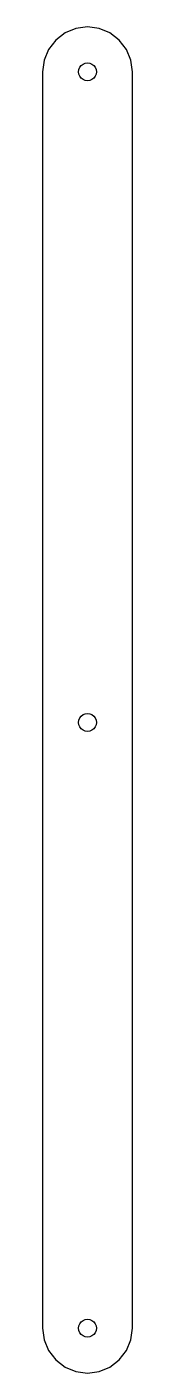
# Model space of a CAD drawing. Header units: metres. Extents: x 3582 to 3602, y 3670 to 3970.
import ezdxf

# ---------------------------------------------------------------- set-up
doc = ezdxf.new("R2010")
doc.units = ezdxf.units.M

msp = doc.modelspace()

# ---------------------------------------------------------------- linework, layer by layer
at = {"layer": 'Layer0'}
for points in [[(3582.1, 3962.31, 0), (3581.76, 3959.72, 0), (3581.76, 3679.72, 0), (3582.1, 3677.13, 0), (3583.1, 3674.72, 0), (3584.69, 3672.65, 0), (3586.76, 3671.06, 0), (3589.17, 3670.06, 0), (3591.76, 3669.72, 0), (3594.35, 3670.06, 0), (3596.76, 3671.06, 0), (3598.83, 3672.65, 0), (3600.42, 3674.72, 0), (3601.42, 3677.13, 0), (3601.76, 3679.72, 0), (3601.76, 3959.72, 0), (3601.42, 3962.31, 0), (3600.42, 3964.72, 0), (3598.83, 3966.79, 0), (3596.76, 3968.38, 0), (3594.35, 3969.38, 0), (3591.76, 3969.72, 0), (3589.17, 3969.38, 0), (3586.76, 3968.38, 0), (3584.69, 3966.79, 0), (3583.1, 3964.72, 0), (3582.1, 3962.31, 0)], [(3589.83, 3959.2, 0), (3589.76, 3959.72, 0), (3589.83, 3960.24, 0), (3590.03, 3960.72, 0), (3590.35, 3961.13, 0), (3590.76, 3961.45, 0), (3591.24, 3961.65, 0), (3591.76, 3961.72, 0), (3592.28, 3961.65, 0), (3592.76, 3961.45, 0), (3593.18, 3961.13, 0), (3593.49, 3960.72, 0), (3593.69, 3960.24, 0), (3593.76, 3959.72, 0), (3593.69, 3959.2, 0), (3593.49, 3958.72, 0), (3593.18, 3958.3, 0), (3592.76, 3957.99, 0), (3592.28, 3957.79, 0), (3591.76, 3957.72, 0), (3591.24, 3957.79, 0), (3590.76, 3957.99, 0), (3590.35, 3958.3, 0), (3590.03, 3958.72, 0), (3589.83, 3959.2, 0)], [(3589.83, 3814.2, 0), (3589.76, 3814.72, 0), (3589.83, 3815.24, 0), (3590.03, 3815.72, 0), (3590.35, 3816.13, 0), (3590.76, 3816.45, 0), (3591.24, 3816.65, 0), (3591.76, 3816.72, 0), (3592.28, 3816.65, 0), (3592.76, 3816.45, 0), (3593.18, 3816.13, 0), (3593.49, 3815.72, 0), (3593.69, 3815.24, 0), (3593.76, 3814.72, 0), (3593.69, 3814.2, 0), (3593.49, 3813.72, 0), (3593.18, 3813.3, 0), (3592.76, 3812.99, 0), (3592.28, 3812.79, 0), (3591.76, 3812.72, 0), (3591.24, 3812.79, 0), (3590.76, 3812.99, 0), (3590.35, 3813.3, 0), (3590.03, 3813.72, 0), (3589.83, 3814.2, 0)], [(3589.83, 3679.2, 0), (3589.76, 3679.72, 0), (3589.83, 3680.24, 0), (3590.03, 3680.72, 0), (3590.35, 3681.13, 0), (3590.76, 3681.45, 0), (3591.24, 3681.65, 0), (3591.76, 3681.72, 0), (3592.28, 3681.65, 0), (3592.76, 3681.45, 0), (3593.18, 3681.13, 0), (3593.49, 3680.72, 0), (3593.69, 3680.24, 0), (3593.76, 3679.72, 0), (3593.69, 3679.2, 0), (3593.49, 3678.72, 0), (3593.18, 3678.3, 0), (3592.76, 3677.99, 0), (3592.28, 3677.79, 0), (3591.76, 3677.72, 0), (3591.24, 3677.79, 0), (3590.76, 3677.99, 0), (3590.35, 3678.3, 0), (3590.03, 3678.72, 0), (3589.83, 3679.2, 0)]]:
    msp.add_polyline3d(points, dxfattribs=at)

doc.saveas('drawing.dxf')
